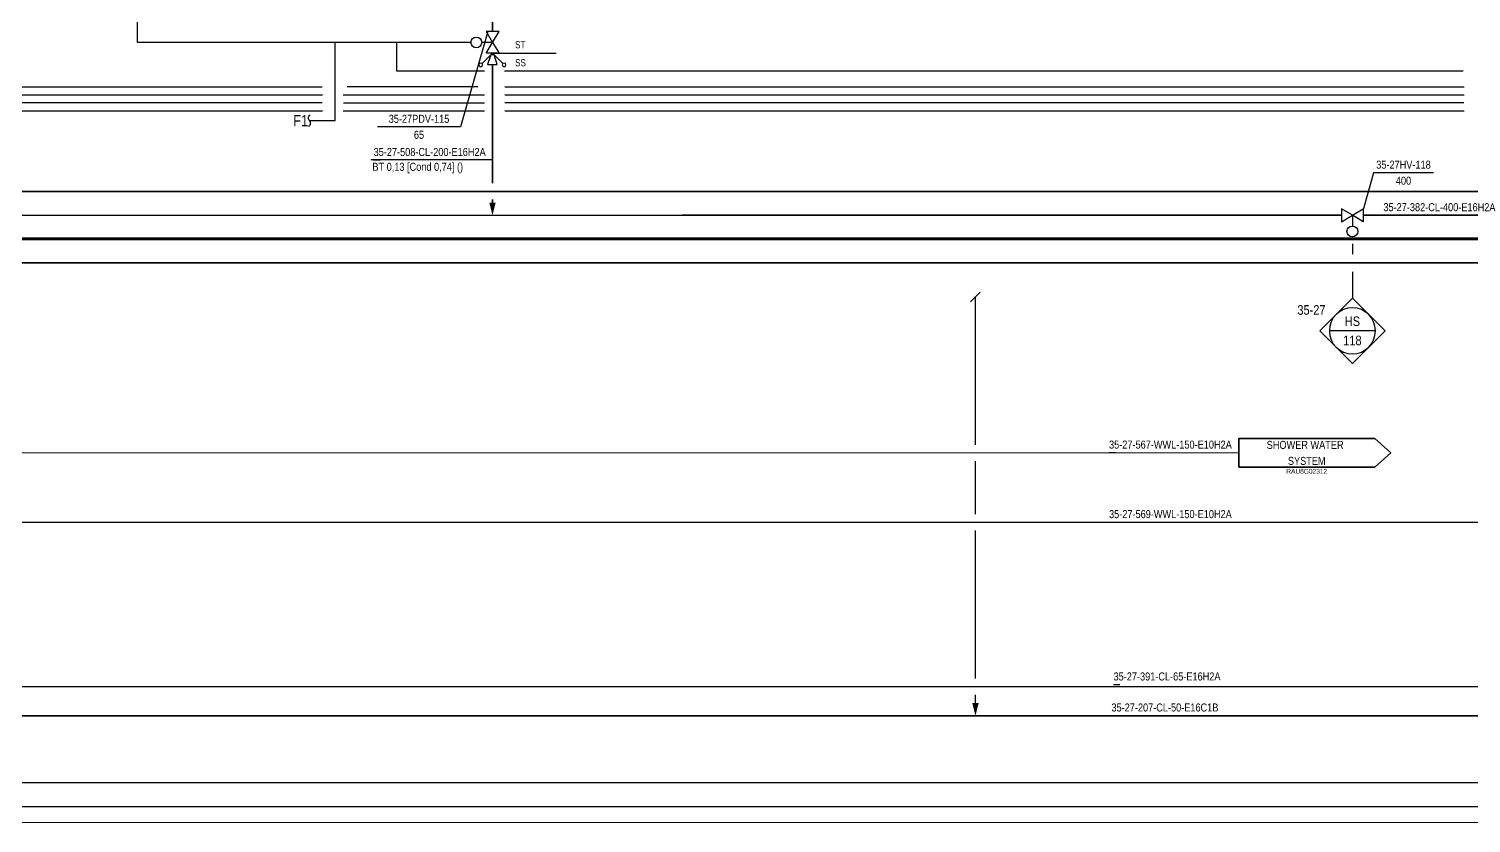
# Model space of a CAD drawing. Header units: millimetres. Extents: x -415 to 12957, y -5 to 599.
# Drawn here: x 9570.9 to 10021.5, y -0.2 to 248.1 of the extents above; entities that cross this region are included whole.
import ezdxf
from ezdxf.enums import TextEntityAlignment as Align

# ---------------------------------------------------------------- set-up
doc = ezdxf.new("R2010")
doc.units = ezdxf.units.MM
doc.header["$LTSCALE"] = 10
doc.header["$MEASUREMENT"] = 0
doc.linetypes.add('DASHDOT2', pattern=[0.5, 0.25, -0.125, 0, -0.125])
doc.layers.get('0').update_dxf_attribs({"linetype": 'CONTINUOUS'})
for name, color, linetype in [('P-A-SHEET', 3, 'CONTINUOUS'), ('P-COND', 4, 'CONTINUOUS'), ('P-CVPOS', 7, 'CONTINUOUS'), ('P-DELIVERY_LIMIT', 1, 'DASHDOT2'), ('P-FITTINGS', 7, 'CONTINUOUS'), ('P-INSTRPOS', 7, 'CONTINUOUS'), ('P-INSTRPOS_TEXTS', 7, 'CONTINUOUS'), ('P-INSTRU', 7, 'CONTINUOUS'), ('P-LINEPOS', 7, 'CONTINUOUS'), ('P-OTHER', 7, 'CONTINUOUS'), ('P-STEAM1', 6, 'CONTINUOUS'), ('P-SYMB', 7, 'CONTINUOUS'), ('P-VENTS', 7, 'CONTINUOUS'), ('P-WATER', 3, 'CONTINUOUS'), ('TEXT', 141, 'CONTINUOUS')]:
    doc.layers.add(name, color=color, linetype=linetype)
doc.styles.add('ARIAL', font='ARIALN.TTF')
doc.styles.add('ARIALN', font='ARIALN.TTF')
doc.styles.add('MODESTD', font='ARIALN.TTF')

# ---------------------------------------------------------------- blocks, each defined once
blk = doc.blocks.new('PPI_1100A')
at = {"color": 0, "linetype": 'ByBlock'}
blk.add_line((0, 0), (2, 0), dxfattribs=at)
blk = doc.blocks.new('PPI_1000A')
at = {"color": 0, "linetype": 'ByBlock'}
blk.add_line((-1, 0), (1, 0), dxfattribs=at)
blk = doc.blocks.new('PPI_1207A')
at = {"color": 0, "linetype": 'ByBlock'}
for p, q in [((-8.5, 0), (0, 8.5)), ((0, 8.5), (8.5, 0)), ((0, -8.5), (-8.5, 0)), ((-6, 0), (6, 0)), ((8.5, 0), (0, -8.5))]:
    blk.add_line(p, q, dxfattribs=at)
blk.add_circle((0, 0), 6, dxfattribs=at)
blk = doc.blocks.new('P7A1271')
at = {"color": 0, "linetype": 'ByBlock'}
for centre, start, end in [((0.71, 0.82), 116.5651, 229.1849), ((-0.71, -0.82), 296.5651, 49.1849)]:
    blk.add_arc(centre, 1.08, start, end, dxfattribs=at)
blk = doc.blocks.new('CVO4BF7')
at = {"color": 0, "linetype": 'Continuous'}
blk.add_lwpolyline([(-1.5, 4.5, -1), (1.5, 4.5, -1), (-1.5, 4.5)], format="xyb", close=True, dxfattribs=at)
blk.add_lwpolyline([(0, 0), (0, 3)], dxfattribs=at)
at = {"layer": 'P-VENTS', "color": 0, "linetype": 'Continuous'}
for points in [[(-3, -1.8), (-3, 1.8), (0, 0)], [(3, -1.8), (3, 1.8), (0, 0)]]:
    blk.add_lwpolyline(points, close=True, dxfattribs=at)
blk = doc.blocks.new('P7A1305')
at = {"color": 0, "linetype": 'ByBlock'}
blk.add_solid([(-4, -1), (-4, 1), (0, 0)], dxfattribs=at)
blk = doc.blocks.new('CVO6522')
at = {"color": 0, "linetype": 'Continuous'}
blk.add_lwpolyline([(-1.5, 4.5, -1), (1.5, 4.5, -1), (-1.5, 4.5)], format="xyb", close=True, dxfattribs=at)
blk.add_lwpolyline([(0, 0), (0, 3)], dxfattribs=at)
at = {"layer": 'P-VENTS', "color": 0, "linetype": 'Continuous'}
for points in [[(-3, -1.8), (-3, 1.8), (0, 0)], [(3, -1.8), (3, 1.8), (0, 0)]]:
    blk.add_lwpolyline(points, close=True, dxfattribs=at)
blk = doc.blocks.new('P7A1210')
at = {"color": 0, "linetype": 'ByBlock'}
blk.add_lwpolyline([(-3, 1.5), (-3, -1.5), (0, -0.5), (0, 0.5)], close=True, dxfattribs=at)
blk = doc.blocks.new('P7A1330')
at = {"color": 0, "linetype": 'ByBlock'}
for q in [(-3.25, 3.25), (3.25, 3.25)]:
    blk.add_line((0, 0), q, dxfattribs=at)
for centre, start, end in [((-3.66, 3.66), 90, 270), ((-3.66, 3.66), 270, 90), ((3.66, 3.66), 90, 270), ((3.66, 3.66), 270, 90)]:
    blk.add_arc(centre, 0.575, start, end, dxfattribs=at)
blk = doc.blocks.new('*U61')
at = {"color": 0}
for points in [[(5, 4.5), (0, 0)], [(0, 0), (5, -4.5)], [(47.5, 4.5), (5, 4.5)], [(47.5, -4.5), (47.5, 4.5)], [(5, -4.5), (47.5, -4.5)]]:
    blk.add_lwpolyline(points, close=True, dxfattribs=at)
at = {"color": 7, "style": 'ARIALN'}
for tag, p in [('TEKSTI1', (26.25, 2.5)), ('TEKSTI2', (26.25, -2.5))]:
    blk.add_attdef(tag, text='', height=2.5, dxfattribs=at).set_placement(p, align=Align.MIDDLE_CENTER)
at = {"color": 1, "style": 'ARIALN'}
blk.add_attdef('KAAVIO', text='', height=1.5, dxfattribs=at).set_placement((26.25, -5), align=Align.TOP_CENTER)
blk = doc.blocks.new('P7A1304')
at = {"color": 0, "linetype": 'ByBlock'}
blk.add_line((1.5, 1.5), (-1.5, -1.5), dxfattribs=at)

msp = doc.modelspace()

# ---------------------------------------------------------------- linework, layer by layer
at = {"layer": 'P-A-SHEET', "color": 7, "const_width": 0.35}
for points in [[(-410, 0), (12952.06, 0), (12952.06, 594), (-410, 594)], [(-405, 5), (12947.06, 5), (12947.06, 589), (-405, 589)]]:
    msp.add_lwpolyline(points, close=True, dxfattribs=at)
at = {"layer": 'P-COND', "const_width": 0.5}
for points in [[(9715.71, 247.26), (9715.71, 274.5)], [(9715.71, 240.51), (9715.71, 240)], [(9715.71, 237), (9715.74, 199.82)], [(9965.01, 197.32), (9025.21, 197.32), (9025.21, 197.5), (9025.21, 197.32), (9025.19, 220.5)], [(9715.74, 194.82), (9715.74, 193.83)], [(10094.42, 166.25), (10094.42, 197.32), (9965.01, 197.32)], [(9965.01, 42.5), (10365.1, 42.5), (10365.1, 67.92)], [(6459.81, 42.5), (9965.01, 42.5)]]:
    msp.add_lwpolyline(points, dxfattribs=at)
at = {"layer": 'P-COND', "linetype": 'Continuous', "const_width": 0.5}
for points in [[(9965.01, 189.86), (9272.06, 189.79)], [(9981.04, 189.89), (9965.01, 189.89)], [(10086.92, 166.39), (10086.92, 189.89), (9987.79, 189.87)], [(9866.61, 164.29), (9866.61, 118.07)], [(9866.61, 113.07), (9866.61, 96.37)], [(9866.61, 91.37), (9866.61, 45)], [(9866.61, 40), (9866.61, 37.4)], [(6459.81, 33.39), (9965.01, 33.39)], [(9965.01, 33.39), (12427.18, 33.39)]]:
    msp.add_lwpolyline(points, dxfattribs=at)
at = {"layer": 'P-COND', "linetype": 'Continuous'}
for points in [[(8945.21, 180, 0.5, 0.5, 0), (8945.21, 175, 0.5, 0.5, 0), (9965.01, 175, 0.5, 0.5, 0)], [(9965.01, 175, 0.5, 0.5, 0), (10031.92, 175, 0.5, 0.5, 0), (10031.92, 166.34, 0, 0, 0)]]:
    msp.add_lwpolyline(points, format="xyseb", dxfattribs=at)
at = {"layer": 'P-CVPOS'}
msp.add_lwpolyline([(9714.23, 247.26), (9705.71, 217.5)], dxfattribs=at)
at = {"layer": 'P-INSTRU'}
for points in [[(9709.19, 243.87), (9633.14, 243.87), (9604.81, 243.87), (9604.81, 387.44)], [(9685.71, 243.87), (9685.71, 235), (9713.24, 235)], [(9719.49, 235), (9965.01, 235)], [(9965.01, 235), (10019.08, 235)], [(9469.44, 230), (9662.56, 230)], [(9711.14, 230), (9670.37, 230)], [(9719.62, 230), (9965.01, 230)], [(9965.01, 230), (10019.35, 230)], [(9469.44, 227.5), (9662.57, 227.5)], [(9669.12, 227.5), (9713.21, 227.5)], [(9719.62, 227.5), (9965.01, 227.5)], [(9965.01, 227.5), (10019.35, 227.5)], [(9662.55, 225), (9469.44, 225)], [(9469.44, 222.5), (9662.58, 222.5)], [(9669.12, 222.5), (9713.21, 222.5)], [(9669.15, 225), (9713.21, 225)], [(9965.01, 225), (9719.62, 225)], [(9719.62, 222.5), (9965.01, 222.5)], [(10019.21, 225), (9965.01, 225)], [(9965.01, 222.5), (10019.35, 222.5)]]:
    msp.add_lwpolyline(points, dxfattribs=at)
at = {"layer": 'P-INSTRU', "linetype": 'Continuous'}
for points in [[(9658.52, 219.44), (9666.62, 219.44), (9666.62, 243.87)], [(9984.42, 180.89), (9984.42, 177.73)], [(9984.42, 172.19), (9984.42, 163.92)]]:
    msp.add_lwpolyline(points, dxfattribs=at)
at = {"layer": 'P-OTHER'}
for points in [[(9715.94, 240.5), (9735.66, 240.5)], [(9705.71, 217.5), (9679.83, 217.5)], [(9715.94, 207.13), (9677.72, 207.13)], [(10009.79, 203.16), (9990.98, 203.16), (9987.79, 191.55)]]:
    msp.add_lwpolyline(points, dxfattribs=at)
at = {"layer": 'P-STEAM1', "const_width": 1}
for points in [[(8699.55, 185), (8777.71, 185), (8777.71, 182.5), (9965.01, 182.5)], [(9965.01, 182.5), (10079.42, 182.5), (10079.42, 169.64)]]:
    msp.add_lwpolyline(points, dxfattribs=at)
at = {"layer": 'P-WATER', "const_width": 0.35}
for points in [[(10023.89, 172.5), (10023.89, 93.87), (9965.01, 93.87)], [(8987.84, 115.57), (9948.91, 115.57)], [(9965.01, 93.87), (8961.96, 93.87)], [(6459.81, 12.5), (9965.01, 12.5)], [(9965.01, 12.5), (12405.83, 12.5)]]:
    msp.add_lwpolyline(points, dxfattribs=at)

# ---------------------------------------------------------------- block references
at = {"layer": 'P-CVPOS', "color": 140, "xscale": -1}
for p in [(9692.77, 217.5), (10000.39, 203.16)]:
    msp.add_blockref('PPI_1000A', p, dxfattribs=at)
at = {"layer": 'P-FITTINGS', "rotation": 90}
msp.add_blockref('P7A1210', (9715.71, 240), dxfattribs=at)
at = {"layer": 'P-FITTINGS'}
msp.add_blockref('P7A1271', (9658.52, 219.44), dxfattribs=at)
at = {"layer": 'P-INSTRPOS', "color": 140, "xscale": -1.2, "yscale": 1.2, "zscale": 1.2}
msp.add_blockref('PPI_1207A', (9984.42, 153.72), dxfattribs=at)
at = {"layer": 'P-LINEPOS', "color": 140}
for p in [(9678.59, 207.13), (9908.38, 115.66), (9908.38, 93.94), (9909.79, 43.19), (9909.13, 33.49)]:
    msp.add_blockref('PPI_1100A', p, dxfattribs=at)
at = {"layer": 'P-LINEPOS', "color": 140, "rotation": 359.9567536429351}
msp.add_blockref('PPI_1100A', (9994.11, 189.89), dxfattribs=at)
at = {"layer": 'P-OTHER'}
ref = msp.add_blockref('*U61', (9996.41, 115.57), dxfattribs=dict(at, xscale=-1))
ref.add_attrib('TEKSTI1', 'SHOWER WATER ', dxfattribs={"layer": '0', "color": 7, "height": 2.5, "style": 'ARIALN'}).set_placement((9970.06, 118.07), align=Align.MIDDLE_CENTER)
ref.add_attrib('TEKSTI2', 'SYSTEM', dxfattribs={"layer": '0', "color": 7, "height": 2.5, "style": 'ARIALN'}).set_placement((9970.16, 113.07), align=Align.MIDDLE_CENTER)
ref.add_attrib('KAAVIO', 'RAU8G02312', dxfattribs={"layer": '0', "color": 1, "height": 1.5, "style": 'ARIALN'}).set_placement((9970.16, 110.57), align=Align.TOP_CENTER)
at = {"layer": 'P-SYMB'}
for name, p, rotation in [('P7A1330', (9715.71, 240.51), 180), ('P7A1305', (9715.74, 189.83), 270), ('P7A1305', (9866.65, 33.4), 270)]:
    msp.add_blockref(name, p, dxfattribs=dict(at, rotation=rotation))
msp.add_blockref('P7A1304', (9866.61, 164.29), dxfattribs=at)
at = {"layer": 'P-VENTS'}
for name, p, xscale, yscale, zscale, rotation in [('CVO4BF7', (9715.75, 243.88), 1.125, 1.125, 1.125, 89.99999999999999), ('CVO6522', (9984.42, 189.87), 1.125006004584218, 1.125006004584218, 1.125006004584218, 180)]:
    msp.add_blockref(name, p, dxfattribs=dict(at, xscale=xscale, yscale=yscale, zscale=zscale, rotation=rotation))

# ---------------------------------------------------------------- texts
at = {"layer": 'P-CVPOS', "color": 140, "style": 'ARIAL'}
for s, p in [('35-27PDV-115', (9692.77, 220)), ('65', (9692.77, 215)), ('35-27HV-118', (10000.39, 205.66)), ('400', (10000.39, 200.66))]:
    msp.add_text(s, height=2.5, dxfattribs=at).set_placement(p, align=Align.MIDDLE)
at = {"layer": 'P-DELIVERY_LIMIT', "linetype": 'Continuous', "style": 'MODESTD'}
for s, p in [('ST', (9722.8, 242.05)), ('SS', (9722.8, 236.43))]:
    msp.add_text(s, height=2.205, dxfattribs=at).set_placement(p)
at = {"layer": 'P-INSTRPOS_TEXTS', "style": 'ARIAL'}
msp.add_text('35-27', height=3, dxfattribs=at).set_placement((9976.02, 158.76), align=Align.RIGHT)
for s, p in [('HS', (9984.42, 156.72)), ('118', (9984.42, 150.72))]:
    msp.add_text(s, height=3, dxfattribs=at).set_placement(p, align=Align.MIDDLE)
at = {"layer": 'P-LINEPOS', "color": 140, "style": 'ARIAL'}
for s, p in [('35-27-508-CL-200-E16H2A', (9678.59, 209.63)), ('BT 0,13 [Cond 0,74] ()', (9678.21, 205)), ('35-27-567-WWL-150-E10H2A', (9908.38, 118.16)), ('35-27-569-WWL-150-E10H2A', (9908.38, 96.44)), ('35-27-391-CL-65-E16H2A', (9909.79, 45.69)), ('35-27-207-CL-50-E16C1B', (9909.13, 35.99))]:
    msp.add_text(s, height=2.5, dxfattribs=at).set_placement(p, align=Align.MIDDLE_LEFT)
msp.add_text('35-27-382-CL-400-E16H2A', height=2.5, rotation=359.9568, dxfattribs=at).set_placement((9994.11, 192.39), align=Align.MIDDLE_LEFT)
at = {"layer": 'TEXT', "style": 'ARIALN'}
msp.add_text('F1', height=3.5, dxfattribs=at).set_placement((9653.46, 219.44), align=Align.MIDDLE_LEFT)

doc.saveas('drawing.dxf')
